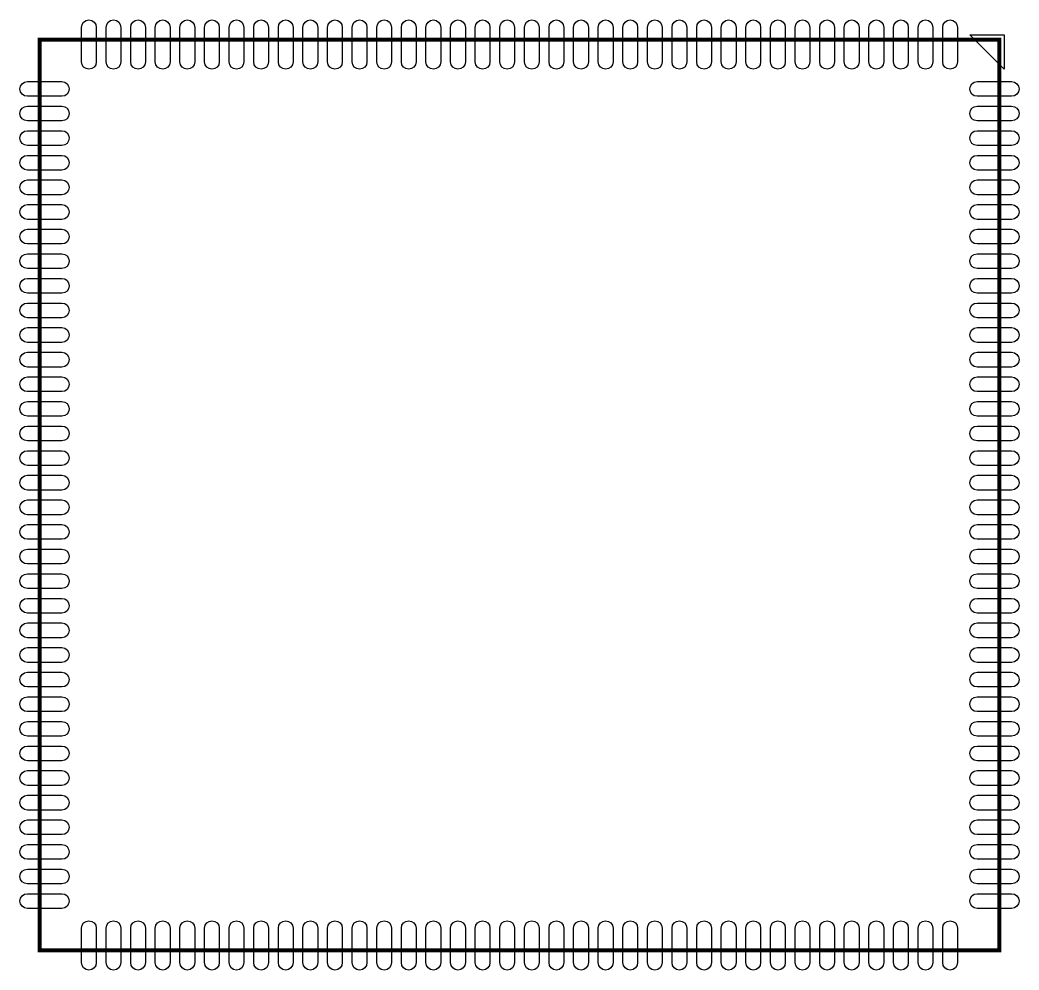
# Model space of a CAD drawing. Extents: x -114 to 119, y -60 to 69.
# Drawn here: x -14.15 to 26.45, y -7.41 to 31.19 of the extents above; entities that cross this region are included whole.
import ezdxf

# ---------------------------------------------------------------- set-up
doc = ezdxf.new("R2010")
doc.units = 0
doc.header["$MEASUREMENT"] = 0
doc.layers.add('ETCH_BOTTOM', color=253, linetype='CONTINUOUS')

msp = doc.modelspace()

# ---------------------------------------------------------------- linework, layer by layer
at = {"layer": 'ETCH_BOTTOM'}
for points in [[(-11.654028, 29.487876), (-11.654028, 30.887924, -1), (-11.05408, 30.887924), (-11.05408, 29.487876, -1)], [(-10.65403, 29.487876), (-10.65403, 30.887924, -1), (-10.054082, 30.887924), (-10.054082, 29.487876, -1)], [(-9.654032, 29.487876), (-9.654032, 30.887924, -1), (-9.054084, 30.887924), (-9.054084, 29.487876, -1)], [(-8.654034, 29.487876), (-8.654034, 30.887924, -1), (-8.054086, 30.887924), (-8.054086, 29.487876, -1)], [(-7.654036, 29.487876), (-7.654036, 30.887924, -1), (-7.054088, 30.887924), (-7.054088, 29.487876, -1)], [(-6.654038, 29.487876), (-6.654038, 30.887924, -1), (-6.05409, 30.887924), (-6.05409, 29.487876, -1)], [(-5.65404, 29.487876), (-5.65404, 30.887924, -1), (-5.054092, 30.887924), (-5.054092, 29.487876, -1)], [(-4.654042, 29.487876), (-4.654042, 30.887924, -1), (-4.054094, 30.887924), (-4.054094, 29.487876, -1)], [(-3.654044, 29.487876), (-3.654044, 30.887924, -1), (-3.054096, 30.887924), (-3.054096, 29.487876, -1)], [(-2.654046, 29.487876), (-2.654046, 30.887924, -1), (-2.054098, 30.887924), (-2.054098, 29.487876, -1)], [(-1.654048, 29.487876), (-1.654048, 30.887924, -1), (-1.0541, 30.887924), (-1.0541, 29.487876, -1)], [(-0.65405, 29.487876), (-0.65405, 30.887924, -1), (-0.054102, 30.887924), (-0.054102, 29.487876, -1)], [(0.345948, 29.487876), (0.345948, 30.887924, -1), (0.945896, 30.887924), (0.945896, 29.487876, -1)], [(1.345946, 29.487876), (1.345946, 30.887924, -1), (1.945894, 30.887924), (1.945894, 29.487876, -1)], [(2.345944, 29.487876), (2.345944, 30.887924, -1), (2.945892, 30.887924), (2.945892, 29.487876, -1)], [(3.345942, 29.487876), (3.345942, 30.887924, -1), (3.94589, 30.887924), (3.94589, 29.487876, -1)], [(4.34594, 29.487876), (4.34594, 30.887924, -1), (4.945888, 30.887924), (4.945888, 29.487876, -1)], [(5.345938, 29.487876), (5.345938, 30.887924, -1), (5.945886, 30.887924), (5.945886, 29.487876, -1)], [(6.34619, 29.487876), (6.34619, 30.887924, -1), (6.946138, 30.887924), (6.946138, 29.487876, -1)], [(7.346188, 29.487876), (7.346188, 30.887924, -1), (7.946136, 30.887924), (7.946136, 29.487876, -1)], [(8.346186, 29.487876), (8.346186, 30.887924, -1), (8.946134, 30.887924), (8.946134, 29.487876, -1)], [(9.346184, 29.487876), (9.346184, 30.887924, -1), (9.946132, 30.887924), (9.946132, 29.487876, -1)], [(10.346182, 29.487876), (10.346182, 30.887924, -1), (10.94613, 30.887924), (10.94613, 29.487876, -1)], [(11.34618, 29.487876), (11.34618, 30.887924, -1), (11.946128, 30.887924), (11.946128, 29.487876, -1)], [(12.346178, 29.487876), (12.346178, 30.887924, -1), (12.946126, 30.887924), (12.946126, 29.487876, -1)], [(13.346176, 29.487876), (13.346176, 30.887924, -1), (13.946124, 30.887924), (13.946124, 29.487876, -1)], [(14.346174, 29.487876), (14.346174, 30.887924, -1), (14.946122, 30.887924), (14.946122, 29.487876, -1)], [(15.346172, 29.487876), (15.346172, 30.887924, -1), (15.94612, 30.887924), (15.94612, 29.487876, -1)], [(16.34617, 29.487876), (16.34617, 30.887924, -1), (16.946118, 30.887924), (16.946118, 29.487876, -1)], [(17.346168, 29.487876), (17.346168, 30.887924, -1), (17.946116, 30.887924), (17.946116, 29.487876, -1)], [(18.346166, 29.487876), (18.346166, 30.887924, -1), (18.946114, 30.887924), (18.946114, 29.487876, -1)], [(19.346164, 29.487876), (19.346164, 30.887924, -1), (19.946112, 30.887924), (19.946112, 29.487876, -1)], [(20.346162, 29.487876), (20.346162, 30.887924, -1), (20.94611, 30.887924), (20.94611, 29.487876, -1)], [(21.34616, 29.487876), (21.34616, 30.887924, -1), (21.946108, 30.887924), (21.946108, 29.487876, -1)], [(22.346158, 29.487876), (22.346158, 30.887924, -1), (22.946106, 30.887924), (22.946106, 29.487876, -1)], [(23.346156, 29.487876), (23.346156, 30.887924, -1), (23.946104, 30.887924), (23.946104, 29.487876, -1)], [(-12.453874, 28.088082), (-13.853922, 28.088082, -1), (-13.853922, 28.68803), (-12.453874, 28.68803, -1)], [(26.145998, 28.088082), (24.74595, 28.088082, -1), (24.74595, 28.68803), (26.145998, 28.68803, -1)], [(-12.453874, 27.088084), (-13.853922, 27.088084, -1), (-13.853922, 27.688032), (-12.453874, 27.688032, -1)], [(26.145998, 27.088084), (24.74595, 27.088084, -1), (24.74595, 27.688032), (26.145998, 27.688032, -1)], [(-12.453874, 26.088086), (-13.853922, 26.088086, -1), (-13.853922, 26.688034), (-12.453874, 26.688034, -1)], [(26.145998, 26.088086), (24.74595, 26.088086, -1), (24.74595, 26.688034), (26.145998, 26.688034, -1)], [(-12.453874, 25.088088), (-13.853922, 25.088088, -1), (-13.853922, 25.688036), (-12.453874, 25.688036, -1)], [(26.145998, 25.088088), (24.74595, 25.088088, -1), (24.74595, 25.688036), (26.145998, 25.688036, -1)], [(-12.453874, 24.08809), (-13.853922, 24.08809, -1), (-13.853922, 24.688038), (-12.453874, 24.688038, -1)], [(26.145998, 24.08809), (24.74595, 24.08809, -1), (24.74595, 24.688038), (26.145998, 24.688038, -1)], [(-12.453874, 23.088092), (-13.853922, 23.088092, -1), (-13.853922, 23.68804), (-12.453874, 23.68804, -1)], [(26.145998, 23.088092), (24.74595, 23.088092, -1), (24.74595, 23.68804), (26.145998, 23.68804, -1)], [(-12.453874, 22.088094), (-13.853922, 22.088094, -1), (-13.853922, 22.688042), (-12.453874, 22.688042, -1)], [(26.145998, 22.088094), (24.74595, 22.088094, -1), (24.74595, 22.688042), (26.145998, 22.688042, -1)], [(-12.453874, 21.088096), (-13.853922, 21.088096, -1), (-13.853922, 21.688044), (-12.453874, 21.688044, -1)], [(26.145998, 21.088096), (24.74595, 21.088096, -1), (24.74595, 21.688044), (26.145998, 21.688044, -1)], [(-12.453874, 20.088098), (-13.853922, 20.088098, -1), (-13.853922, 20.688046), (-12.453874, 20.688046, -1)], [(26.145998, 20.088098), (24.74595, 20.088098, -1), (24.74595, 20.688046), (26.145998, 20.688046, -1)], [(-12.453874, 19.0881), (-13.853922, 19.0881, -1), (-13.853922, 19.688048), (-12.453874, 19.688048, -1)], [(26.145998, 19.0881), (24.74595, 19.0881, -1), (24.74595, 19.688048), (26.145998, 19.688048, -1)], [(-12.453874, 18.088102), (-13.853922, 18.088102, -1), (-13.853922, 18.68805), (-12.453874, 18.68805, -1)], [(26.145998, 18.088102), (24.74595, 18.088102, -1), (24.74595, 18.68805), (26.145998, 18.68805, -1)], [(-12.453874, 17.088104), (-13.853922, 17.088104, -1), (-13.853922, 17.688052), (-12.453874, 17.688052, -1)], [(26.145998, 17.088104), (24.74595, 17.088104, -1), (24.74595, 17.688052), (26.145998, 17.688052, -1)], [(-12.453874, 16.088106), (-13.853922, 16.088106, -1), (-13.853922, 16.688054), (-12.453874, 16.688054, -1)], [(26.145998, 16.088106), (24.74595, 16.088106, -1), (24.74595, 16.688054), (26.145998, 16.688054, -1)], [(-12.453874, 15.088108), (-13.853922, 15.088108, -1), (-13.853922, 15.688056), (-12.453874, 15.688056, -1)], [(26.145998, 15.088108), (24.74595, 15.088108, -1), (24.74595, 15.688056), (26.145998, 15.688056, -1)], [(-12.453874, 14.08811), (-13.853922, 14.08811, -1), (-13.853922, 14.688058), (-12.453874, 14.688058, -1)], [(26.145998, 14.08811), (24.74595, 14.08811, -1), (24.74595, 14.688058), (26.145998, 14.688058, -1)], [(-12.453874, 13.088112), (-13.853922, 13.088112, -1), (-13.853922, 13.68806), (-12.453874, 13.68806, -1)], [(26.145998, 13.088112), (24.74595, 13.088112, -1), (24.74595, 13.68806), (26.145998, 13.68806, -1)], [(-12.453874, 12.088114), (-13.853922, 12.088114, -1), (-13.853922, 12.688062), (-12.453874, 12.688062, -1)], [(26.145998, 12.088114), (24.74595, 12.088114, -1), (24.74595, 12.688062), (26.145998, 12.688062, -1)], [(-12.453874, 11.087862), (-13.853922, 11.087862, -1), (-13.853922, 11.68781), (-12.453874, 11.68781, -1)], [(26.145998, 11.087862), (24.74595, 11.087862, -1), (24.74595, 11.68781), (26.145998, 11.68781, -1)], [(-12.453874, 10.087864), (-13.853922, 10.087864, -1), (-13.853922, 10.687812), (-12.453874, 10.687812, -1)], [(26.145998, 10.087864), (24.74595, 10.087864, -1), (24.74595, 10.687812), (26.145998, 10.687812, -1)], [(-12.453874, 9.087866), (-13.853922, 9.087866, -1), (-13.853922, 9.687814), (-12.453874, 9.687814, -1)], [(26.145998, 9.087866), (24.74595, 9.087866, -1), (24.74595, 9.687814), (26.145998, 9.687814, -1)], [(-12.453874, 8.087868), (-13.853922, 8.087868, -1), (-13.853922, 8.687816), (-12.453874, 8.687816, -1)], [(26.145998, 8.087868), (24.74595, 8.087868, -1), (24.74595, 8.687816), (26.145998, 8.687816, -1)], [(-12.453874, 7.08787), (-13.853922, 7.08787, -1), (-13.853922, 7.687818), (-12.453874, 7.687818, -1)], [(26.145998, 7.08787), (24.74595, 7.08787, -1), (24.74595, 7.687818), (26.145998, 7.687818, -1)], [(-12.453874, 6.087872), (-13.853922, 6.087872, -1), (-13.853922, 6.68782), (-12.453874, 6.68782, -1)], [(26.145998, 6.087872), (24.74595, 6.087872, -1), (24.74595, 6.68782), (26.145998, 6.68782, -1)], [(-12.453874, 5.087874), (-13.853922, 5.087874, -1), (-13.853922, 5.687822), (-12.453874, 5.687822, -1)], [(26.145998, 5.087874), (24.74595, 5.087874, -1), (24.74595, 5.687822), (26.145998, 5.687822, -1)], [(-12.453874, 4.087876), (-13.853922, 4.087876, -1), (-13.853922, 4.687824), (-12.453874, 4.687824, -1)], [(26.145998, 4.087876), (24.74595, 4.087876, -1), (24.74595, 4.687824), (26.145998, 4.687824, -1)], [(-12.453874, 3.087878), (-13.853922, 3.087878, -1), (-13.853922, 3.687826), (-12.453874, 3.687826, -1)], [(26.145998, 3.087878), (24.74595, 3.087878, -1), (24.74595, 3.687826), (26.145998, 3.687826, -1)], [(-12.453874, 2.08788), (-13.853922, 2.08788, -1), (-13.853922, 2.687828), (-12.453874, 2.687828, -1)], [(26.145998, 2.08788), (24.74595, 2.08788, -1), (24.74595, 2.687828), (26.145998, 2.687828, -1)], [(-12.453874, 1.087882), (-13.853922, 1.087882, -1), (-13.853922, 1.68783), (-12.453874, 1.68783, -1)], [(26.145998, 1.087882), (24.74595, 1.087882, -1), (24.74595, 1.68783), (26.145998, 1.68783, -1)], [(-12.453874, 0.087884), (-13.853922, 0.087884, -1), (-13.853922, 0.687832), (-12.453874, 0.687832, -1)], [(26.145998, 0.087884), (24.74595, 0.087884, -1), (24.74595, 0.687832), (26.145998, 0.687832, -1)], [(-12.453874, -0.912114), (-13.853922, -0.912114, -1), (-13.853922, -0.312166), (-12.453874, -0.312166, -1)], [(26.145998, -0.912114), (24.74595, -0.912114, -1), (24.74595, -0.312166), (26.145998, -0.312166, -1)], [(-12.453874, -1.912112), (-13.853922, -1.912112, -1), (-13.853922, -1.312164), (-12.453874, -1.312164, -1)], [(26.145998, -1.912112), (24.74595, -1.912112, -1), (24.74595, -1.312164), (26.145998, -1.312164, -1)], [(-12.453874, -2.91211), (-13.853922, -2.91211, -1), (-13.853922, -2.312162), (-12.453874, -2.312162, -1)], [(26.145998, -2.91211), (24.74595, -2.91211, -1), (24.74595, -2.312162), (26.145998, -2.312162, -1)], [(-12.453874, -3.912108), (-13.853922, -3.912108, -1), (-13.853922, -3.31216), (-12.453874, -3.31216, -1)], [(26.145998, -3.912108), (24.74595, -3.912108, -1), (24.74595, -3.31216), (26.145998, -3.31216, -1)], [(-12.453874, -4.912106), (-13.853922, -4.912106, -1), (-13.853922, -4.312158), (-12.453874, -4.312158, -1)], [(26.145998, -4.912106), (24.74595, -4.912106, -1), (24.74595, -4.312158), (26.145998, -4.312158, -1)], [(-11.654028, -7.112), (-11.654028, -5.711952, -1), (-11.05408, -5.711952), (-11.05408, -7.112, -1)], [(-10.65403, -7.112), (-10.65403, -5.711952, -1), (-10.054082, -5.711952), (-10.054082, -7.112, -1)], [(-9.654032, -7.112), (-9.654032, -5.711952, -1), (-9.054084, -5.711952), (-9.054084, -7.112, -1)], [(-8.654034, -7.112), (-8.654034, -5.711952, -1), (-8.054086, -5.711952), (-8.054086, -7.112, -1)], [(-7.654036, -7.112), (-7.654036, -5.711952, -1), (-7.054088, -5.711952), (-7.054088, -7.112, -1)], [(-6.654038, -7.112), (-6.654038, -5.711952, -1), (-6.05409, -5.711952), (-6.05409, -7.112, -1)], [(-5.65404, -7.112), (-5.65404, -5.711952, -1), (-5.054092, -5.711952), (-5.054092, -7.112, -1)], [(-4.654042, -7.112), (-4.654042, -5.711952, -1), (-4.054094, -5.711952), (-4.054094, -7.112, -1)], [(-3.654044, -7.112), (-3.654044, -5.711952, -1), (-3.054096, -5.711952), (-3.054096, -7.112, -1)], [(-2.654046, -7.112), (-2.654046, -5.711952, -1), (-2.054098, -5.711952), (-2.054098, -7.112, -1)], [(-1.654048, -7.112), (-1.654048, -5.711952, -1), (-1.0541, -5.711952), (-1.0541, -7.112, -1)], [(-0.65405, -7.112), (-0.65405, -5.711952, -1), (-0.054102, -5.711952), (-0.054102, -7.112, -1)], [(0.345948, -7.112), (0.345948, -5.711952, -1), (0.945896, -5.711952), (0.945896, -7.112, -1)], [(1.345946, -7.112), (1.345946, -5.711952, -1), (1.945894, -5.711952), (1.945894, -7.112, -1)], [(2.345944, -7.112), (2.345944, -5.711952, -1), (2.945892, -5.711952), (2.945892, -7.112, -1)], [(3.345942, -7.112), (3.345942, -5.711952, -1), (3.94589, -5.711952), (3.94589, -7.112, -1)], [(4.34594, -7.112), (4.34594, -5.711952, -1), (4.945888, -5.711952), (4.945888, -7.112, -1)], [(5.345938, -7.112), (5.345938, -5.711952, -1), (5.945886, -5.711952), (5.945886, -7.112, -1)], [(6.34619, -7.112), (6.34619, -5.711952, -1), (6.946138, -5.711952), (6.946138, -7.112, -1)], [(7.346188, -7.112), (7.346188, -5.711952, -1), (7.946136, -5.711952), (7.946136, -7.112, -1)], [(8.346186, -7.112), (8.346186, -5.711952, -1), (8.946134, -5.711952), (8.946134, -7.112, -1)], [(9.346184, -7.112), (9.346184, -5.711952, -1), (9.946132, -5.711952), (9.946132, -7.112, -1)], [(10.346182, -7.112), (10.346182, -5.711952, -1), (10.94613, -5.711952), (10.94613, -7.112, -1)], [(11.34618, -7.112), (11.34618, -5.711952, -1), (11.946128, -5.711952), (11.946128, -7.112, -1)], [(12.346178, -7.112), (12.346178, -5.711952, -1), (12.946126, -5.711952), (12.946126, -7.112, -1)], [(13.346176, -7.112), (13.346176, -5.711952, -1), (13.946124, -5.711952), (13.946124, -7.112, -1)], [(14.346174, -7.112), (14.346174, -5.711952, -1), (14.946122, -5.711952), (14.946122, -7.112, -1)], [(15.346172, -7.112), (15.346172, -5.711952, -1), (15.94612, -5.711952), (15.94612, -7.112, -1)], [(16.34617, -7.112), (16.34617, -5.711952, -1), (16.946118, -5.711952), (16.946118, -7.112, -1)], [(17.346168, -7.112), (17.346168, -5.711952, -1), (17.946116, -5.711952), (17.946116, -7.112, -1)], [(18.346166, -7.112), (18.346166, -5.711952, -1), (18.946114, -5.711952), (18.946114, -7.112, -1)], [(19.346164, -7.112), (19.346164, -5.711952, -1), (19.946112, -5.711952), (19.946112, -7.112, -1)], [(20.346162, -7.112), (20.346162, -5.711952, -1), (20.94611, -5.711952), (20.94611, -7.112, -1)], [(21.34616, -7.112), (21.34616, -5.711952, -1), (21.946108, -5.711952), (21.946108, -7.112, -1)], [(22.346158, -7.112), (22.346158, -5.711952, -1), (22.946106, -5.711952), (22.946106, -7.112, -1)], [(23.346156, -7.112), (23.346156, -5.711952, -1), (23.946104, -5.711952), (23.946104, -7.112, -1)]]:
    msp.add_lwpolyline(points, format="xyb", close=True, dxfattribs=at)
msp.add_lwpolyline([(25.646126, 30.388052, 0.1524, 0.1524, 0), (25.646126, -6.612128, 0.1524, 0.1524, 0), (-13.35405, -6.612128, 0.1524, 0.1524, 0), (-13.35405, 30.388052, 0.1524, 0.1524, 0), (25.646126, 30.388052, 0.1524, 0.1524, 0)], format="xyseb", dxfattribs=at)
msp.add_lwpolyline([(25.846024, 30.58795), (25.846024, 29.187902), (24.445976, 30.58795)], close=True, dxfattribs=at)

doc.saveas('drawing.dxf')
